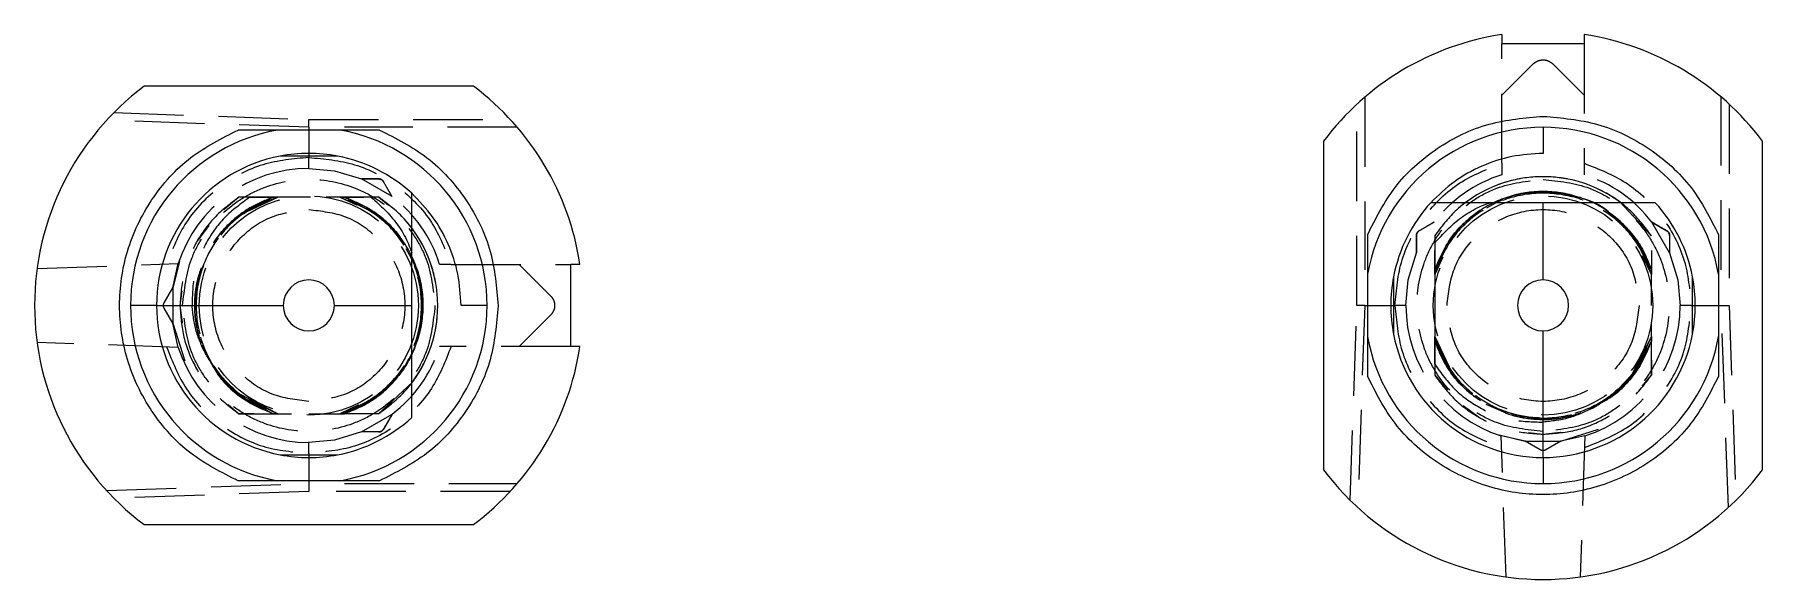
# Model space of a CAD drawing. Header units: millimetres. Extents: x 5 to 589, y 5 to 415.
# Drawn here: x 445.16 to 476.66, y 315.99 to 325.93 of the extents above; entities that cross this region are included whole.
import ezdxf

# ---------------------------------------------------------------- set-up
doc = ezdxf.new("R2010")
doc.units = ezdxf.units.MM
doc.linetypes.add('HIDDEN', pattern=[1.905, 1.27, -0.635])

msp = doc.modelspace()

# ---------------------------------------------------------------- linework, layer by layer
at = {"color": 7, "linetype": 'Continuous', "lineweight": 15}
for p, q in [((471.907, 325.932), (471.907, 325.764)), ((473.407, 325.764), (471.907, 325.764)), ((473.407, 325.932), (473.407, 325.764)), ((453.157, 324.989), (447.157, 324.989)), ((472.657, 324.239), (472.657, 323.764)), ((468.657, 323.989), (468.657, 317.989)), ((476.657, 317.989), (476.657, 323.989)), ((472.657, 321.454), (472.657, 322.864)), ((455.1, 321.739), (454.932, 321.739)), ((454.932, 320.239), (454.932, 321.739)), ((447.382, 320.989), (446.907, 320.989)), ((447.382, 320.989), (449.692, 320.989)), ((450.622, 320.989), (452.032, 320.989)), ((453.407, 320.989), (452.932, 320.989)), ((472.657, 318.214), (472.657, 320.524)), ((455.1, 320.239), (454.932, 320.239)), ((472.657, 318.214), (472.657, 317.739)), ((447.157, 316.989), (453.157, 316.989))]:
    msp.add_line(p, q, dxfattribs=at)
at = {"color": 7, "linetype": 'HIDDEN', "lineweight": 0}
for p, q in [((471.907, 323.583), (471.907, 325.764)), ((473.407, 325.764), (473.407, 323.583)), ((471.907, 324.824), (472.48, 325.397)), ((472.834, 325.397), (473.407, 324.824)), ((469.407, 324.789), (469.407, 321.639)), ((475.907, 321.639), (475.907, 324.789)), ((446.604, 324.507), (450.157, 324.383)), ((469.263, 320.989), (469.263, 324.66)), ((476.051, 324.66), (476.051, 320.989)), ((450.157, 324.239), (446.471, 324.368)), ((450.157, 324.239), (450.157, 324.383)), ((450.157, 324.383), (453.828, 324.383)), ((450.157, 324.239), (450.157, 323.689)), ((453.957, 324.239), (450.807, 324.239)), ((450.157, 323.489), (450.157, 323.689)), ((451.117, 323.297), (451.432, 323.297)), ((451.676, 322.974), (451.117, 323.297)), ((448.883, 322.964), (448.61, 322.735)), ((449.506, 322.964), (448.883, 322.964)), ((449.506, 322.964), (448.994, 322.7)), ((449.034, 322.701), (449.591, 322.964)), ((449.591, 322.964), (449.034, 322.701)), ((449.034, 322.701), (449.591, 322.964)), ((449.591, 322.964), (449.034, 322.701)), ((449.842, 322.964), (449.084, 322.964)), ((449.084, 322.964), (449.506, 322.964)), ((450.19, 322.964), (449.842, 322.964)), ((451.43, 322.964), (450.472, 322.964)), ((450.723, 322.964), (451.036, 322.816)), ((451.036, 322.816), (450.723, 322.964)), ((451.158, 322.964), (450.808, 322.964)), ((450.808, 322.964), (451.158, 322.964)), ((451.123, 322.802), (450.808, 322.964)), ((451.609, 322.814), (451.43, 322.964)), ((474.055, 322.878), (474.632, 322.262)), ((448.332, 322.446), (448.122, 322.164)), ((470.349, 321.949), (470.349, 322.264)), ((470.682, 322.262), (470.682, 321.304)), ((474.632, 322.262), (474.443, 322.488)), ((474.642, 322.508), (474.915, 322.351)), ((474.965, 321.949), (474.642, 322.508)), ((470.682, 321.99), (470.682, 321.64)), ((470.682, 321.64), (470.682, 321.99)), ((470.844, 321.955), (470.682, 321.64)), ((474.338, 322.212), (474.632, 321.64)), ((474.338, 322.211), (474.632, 321.64)), ((474.632, 321.99), (474.632, 321.64)), ((445.203, 321.664), (447.777, 321.754)), ((447.797, 321.79), (447.678, 321.312)), ((447.678, 321.312), (447.777, 321.754)), ((452.751, 321.739), (454.932, 321.739)), ((453.992, 321.739), (454.565, 321.166)), ((470.682, 321.555), (470.832, 321.872)), ((470.829, 321.868), (470.682, 321.555)), ((474.472, 321.894), (474.632, 321.555)), ((474.632, 321.555), (474.472, 321.894)), ((474.632, 321.64), (474.508, 321.881)), ((447.52, 321.039), (447.678, 321.312)), ((447.678, 321.312), (447.678, 320.666)), ((470.682, 321.304), (470.682, 320.674)), ((474.632, 321.304), (474.632, 321.555)), ((474.632, 321.07), (474.632, 321.304)), ((447.84, 321.254), (447.807, 320.989)), ((447.807, 320.989), (447.848, 320.665)), ((447.807, 320.989), (447.846, 320.679)), ((469.138, 317.436), (469.263, 320.989)), ((469.407, 320.989), (469.263, 320.989)), ((469.407, 320.989), (469.278, 317.303)), ((469.407, 320.989), (469.957, 320.989)), ((470.157, 320.989), (469.957, 320.989)), ((474.632, 320.989), (474.632, 321.257)), ((475.357, 320.989), (475.157, 320.989)), ((475.357, 320.989), (475.907, 320.989)), ((476.036, 317.303), (475.907, 320.989)), ((475.907, 320.989), (476.051, 320.989)), ((476.051, 320.989), (476.175, 317.436)), ((447.678, 320.666), (447.52, 320.939)), ((454.565, 320.812), (453.992, 320.239)), ((470.682, 320.674), (470.682, 319.916)), ((474.632, 320.423), (474.632, 320.674)), ((447.777, 320.224), (447.678, 320.666)), ((447.678, 320.666), (447.898, 319.978)), ((470.944, 319.866), (470.682, 320.423)), ((470.682, 320.423), (470.944, 319.866)), ((470.944, 319.866), (470.682, 320.423)), ((470.682, 320.423), (470.944, 319.866)), ((474.632, 320.423), (474.271, 319.717)), ((474.632, 320.423), (474.381, 319.891)), ((474.381, 319.891), (474.632, 320.423)), ((474.632, 320.423), (474.381, 319.891)), ((474.381, 319.891), (474.632, 320.423)), ((474.632, 320.423), (474.41, 319.953)), ((474.41, 319.953), (474.632, 320.423)), ((475.382, 320.464), (475.382, 320.464)), ((447.777, 320.224), (445.203, 320.314)), ((454.932, 320.239), (452.751, 320.239)), ((470.682, 320.338), (470.682, 319.715)), ((470.682, 319.916), (470.682, 320.338)), ((470.682, 320.338), (470.889, 319.935)), ((474.632, 320.338), (474.368, 319.824)), ((474.368, 319.824), (474.632, 320.338)), ((474.632, 320.338), (474.368, 319.824)), ((474.402, 319.891), (474.632, 320.338)), ((474.632, 319.715), (474.632, 320.338)), ((474.632, 319.988), (474.632, 319.715)), ((452.046, 319.591), (451.43, 319.014)), ((470.682, 319.715), (470.911, 319.442)), ((474.466, 319.518), (474.632, 319.715)), ((474.515, 319.576), (474.632, 319.715)), ((448.686, 319.179), (448.883, 319.014)), ((448.744, 319.131), (448.883, 319.014)), ((449.591, 319.014), (448.885, 319.375)), ((448.992, 319.278), (449.506, 319.014)), ((449.506, 319.014), (448.992, 319.278)), ((449.591, 319.014), (449.059, 319.265)), ((449.059, 319.265), (449.591, 319.014)), ((449.591, 319.014), (449.059, 319.265)), ((449.059, 319.265), (449.591, 319.014)), ((449.059, 319.244), (449.506, 319.014)), ((449.506, 319.014), (449.059, 319.244)), ((449.591, 319.014), (449.121, 319.235)), ((449.121, 319.235), (449.591, 319.014)), ((451.062, 319.174), (450.723, 319.014)), ((450.723, 319.014), (451.062, 319.174)), ((451.38, 319.308), (450.808, 319.014)), ((451.38, 319.308), (450.808, 319.014)), ((450.808, 319.014), (451.049, 319.138)), ((451.43, 319.014), (451.666, 319.212)), ((471.2, 319.164), (471.482, 318.954)), ((471.617, 319.188), (471.977, 319.03)), ((449.156, 319.014), (448.883, 319.014)), ((448.883, 319.014), (449.506, 319.014)), ((449.591, 319.014), (449.842, 319.014)), ((450.157, 319.014), (450.425, 319.014)), ((450.238, 319.014), (450.472, 319.014)), ((450.472, 319.014), (450.723, 319.014)), ((451.43, 319.014), (450.808, 319.014)), ((451.117, 318.681), (451.676, 319.003)), ((451.43, 319.014), (451.158, 319.014)), ((451.676, 319.003), (451.519, 318.731)), ((450.157, 318.289), (450.157, 318.489)), ((471.856, 318.629), (472.334, 318.51)), ((471.982, 316.035), (471.892, 318.609)), ((472.334, 318.51), (471.892, 318.609)), ((472.607, 318.352), (472.334, 318.51)), ((472.334, 318.51), (472.98, 318.51)), ((472.392, 318.672), (472.657, 318.639)), ((472.657, 318.639), (472.981, 318.679)), ((472.657, 318.639), (472.967, 318.678)), ((472.98, 318.51), (472.707, 318.352)), ((472.98, 318.51), (473.668, 318.73)), ((473.422, 318.609), (472.98, 318.51)), ((473.422, 318.609), (473.332, 316.035)), ((449.633, 318.264), (449.633, 318.264)), ((450.157, 318.289), (450.157, 317.739)), ((446.471, 317.61), (450.157, 317.739)), ((450.157, 317.594), (446.604, 317.47)), ((450.157, 317.739), (450.157, 317.594)), ((453.828, 317.595), (450.157, 317.595)), ((450.807, 317.739), (453.957, 317.739))]:
    msp.add_line(p, q, dxfattribs=at)
at = {"color": 7, "linetype": 'HIDDEN', "lineweight": 0, "flags": 128}
for points in [[(450.157, 323.489), (450.623, 323.445), (451.117, 323.297)], [(448.883, 322.964), (448.883, 322.964)], [(448.883, 322.964), (448.883, 322.964)], [(448.883, 322.964), (448.883, 322.964)], [(448.883, 322.964), (448.883, 322.964)], [(448.883, 322.964), (448.883, 322.964)], [(448.883, 322.964), (448.883, 322.964)], [(448.883, 322.964), (448.883, 322.964)], [(449.842, 322.964), (449.842, 322.964)], [(450.472, 322.964), (450.472, 322.964)], [(451.43, 322.964), (451.43, 322.964)], [(451.43, 322.964), (451.43, 322.964)], [(451.43, 322.964), (451.43, 322.964)], [(451.43, 322.964), (451.43, 322.964)], [(451.43, 322.964), (451.43, 322.964)], [(451.43, 322.964), (451.43, 322.964)], [(451.43, 322.964), (451.43, 322.964)], [(451.43, 322.964), (451.43, 322.964)], [(471.881, 322.918), (471.909, 322.922), (471.918, 322.922), (471.92, 322.922), (471.921, 322.921), (471.921, 322.921), (471.921, 322.921), (471.921, 322.921), (471.921, 322.921), (471.921, 322.921), (471.921, 322.921), (471.921, 322.921), (471.921, 322.921), (471.921, 322.921), (471.921, 322.921), (471.921, 322.921), (471.921, 322.921), (471.921, 322.921), (471.921, 322.921), (471.921, 322.921), (471.921, 322.921), (471.921, 322.921), (471.921, 322.921), (471.921, 322.921), (471.921, 322.921), (471.921, 322.921), (471.921, 322.921), (471.921, 322.921), (471.921, 322.92), (471.921, 322.92), (471.92, 322.919), (471.918, 322.917), (471.788, 322.853), (471.625, 322.765)], [(449.13, 322.768), (449.13, 322.768)], [(470.682, 322.262), (470.682, 322.262)], [(470.682, 322.262), (470.682, 322.262)], [(470.682, 322.262), (470.682, 322.262)], [(470.682, 322.262), (470.682, 322.262)], [(470.682, 322.262), (470.682, 322.262)], [(470.682, 322.262), (470.682, 322.262)], [(470.682, 322.262), (470.682, 322.262)], [(470.682, 322.262), (470.682, 322.262)], [(474.632, 322.262), (474.632, 322.262)], [(448.378, 322.016), (448.378, 322.016)], [(452.086, 321.765), (452.09, 321.736), (452.09, 321.727), (452.09, 321.726), (452.089, 321.725), (452.089, 321.725), (452.089, 321.725), (452.089, 321.725), (452.089, 321.725), (452.089, 321.725), (452.089, 321.725), (452.089, 321.725), (452.089, 321.725), (452.089, 321.725), (452.089, 321.725), (452.089, 321.725), (452.089, 321.725), (452.089, 321.725), (452.089, 321.725), (452.089, 321.725), (452.089, 321.725), (452.089, 321.725), (452.089, 321.725), (452.089, 321.725), (452.089, 321.725), (452.089, 321.725), (452.089, 321.725), (452.089, 321.725), (452.089, 321.725), (452.088, 321.725), (452.087, 321.725), (452.085, 321.728), (452.021, 321.858), (451.933, 322.021)], [(470.157, 320.989), (470.201, 321.455), (470.349, 321.949)], [(474.965, 321.949), (475.113, 321.455), (475.157, 320.98)], [(470.682, 321.304), (470.682, 321.304)], [(474.632, 321.555), (474.632, 321.555)], [(474.632, 321.555), (474.632, 321.555)], [(474.632, 321.555), (474.632, 321.555)], [(474.632, 321.555), (474.632, 321.555)], [(474.632, 321.555), (474.632, 321.555)], [(470.682, 320.674), (470.682, 320.674)], [(474.632, 320.423), (474.632, 320.423)], [(474.632, 320.423), (474.632, 320.423)], [(474.632, 320.423), (474.632, 320.423)], [(474.632, 320.423), (474.632, 320.423)], [(474.632, 320.423), (474.632, 320.423)], [(474.632, 320.423), (474.632, 320.423)], [(474.632, 320.423), (474.632, 320.423)], [(474.632, 320.423), (474.632, 320.423)], [(470.878, 319.962), (470.878, 319.962)], [(470.682, 319.715), (470.682, 319.715)], [(470.682, 319.715), (470.682, 319.715)], [(470.682, 319.715), (470.682, 319.715)], [(470.682, 319.715), (470.682, 319.715)], [(470.682, 319.715), (470.682, 319.715)], [(470.682, 319.715), (470.682, 319.715)], [(470.682, 319.715), (470.682, 319.715)], [(474.632, 319.715), (474.632, 319.715)], [(471.63, 319.21), (471.63, 319.21)], [(448.883, 319.014), (448.883, 319.014)], [(449.591, 319.014), (449.591, 319.014)], [(449.591, 319.014), (449.591, 319.014)], [(449.591, 319.014), (449.591, 319.014)], [(449.591, 319.014), (449.591, 319.014)], [(449.591, 319.014), (449.591, 319.014)], [(449.591, 319.014), (449.591, 319.014)], [(449.591, 319.014), (449.591, 319.014)], [(449.591, 319.014), (449.591, 319.014)], [(450.723, 319.014), (450.723, 319.014)], [(450.723, 319.014), (450.723, 319.014)], [(450.723, 319.014), (450.723, 319.014)], [(450.723, 319.014), (450.723, 319.014)], [(450.723, 319.014), (450.723, 319.014)], [(451.43, 319.014), (451.43, 319.014)], [(451.117, 318.681), (450.623, 318.533), (450.148, 318.489)]]:
    msp.add_lwpolyline(points, dxfattribs=at)
at = {"color": 7, "linetype": 'HIDDEN', "lineweight": 0}
for centre in [(450.157, 320.989), (472.657, 320.989)]:
    msp.add_circle(centre, 2, dxfattribs=at)
at = {"color": 7, "linetype": 'Continuous', "lineweight": 15}
for centre, radius, start, end in [((472.657, 320.989), 5, 98.6269, 143.1301), ((472.657, 320.989), 5, 36.8699, 81.3731), ((450.157, 320.989), 5, 126.8699, 233.1301), ((450.157, 320.989), 5, 8.6269, 53.1301), ((450.157, 320.989), 3.25, 100.0633, 180), ((450.157, 320.989), 3.25, 0, 79.9367), ((472.657, 320.989), 3.25, 90, 169.9367), ((472.657, 320.989), 3.25, 10.0633, 90), ((450.157, 320.989), 2.775, 100.8929, 180), ((450.157, 320.989), 2.775, 79.1067, 100.8938), ((450.157, 320.989), 2.775, 47.4934, 79.1071), ((472.657, 320.989), 2.775, 137.4934, 169.1071), ((472.657, 320.989), 2.775, 10.8932, 42.5066), ((450.157, 320.989), 0.465, 0, 180), ((472.657, 320.989), 2.775, 169.1067, 190.8938), ((472.657, 320.989), 0.465, 90, 270), ((472.657, 320.989), 0.465, 270, 90), ((472.657, 320.989), 2.775, 349.1068, 10.8929), ((450.157, 320.989), 3.25, 180, 259.9367), ((450.157, 320.989), 2.775, 180, 259.1071), ((450.157, 320.989), 0.465, 180, 0), ((450.157, 320.989), 3.25, 280.0633, 0), ((472.657, 320.989), 3.25, 190.0633, 270), ((472.657, 320.989), 2.775, 190.8929, 270), ((472.657, 320.989), 2.775, 270, 349.1071), ((472.657, 320.989), 3.25, 270, 349.9367), ((450.157, 320.989), 5, 306.8699, 351.3731), ((450.157, 320.989), 2.775, 280.8932, 312.5066), ((450.157, 320.989), 2.775, 259.1068, 280.8929), ((472.657, 320.989), 5, 216.8699, 323.1301)]:
    msp.add_arc(centre, radius, start, end, dxfattribs=at)
at = {"color": 7, "linetype": 'HIDDEN', "lineweight": 0}
for centre, radius, start, end in [((450.157, 320.989), 2.5, 90, 162.1843), ((472.657, 320.989), 2.5, 107.4576, 142.5798), ((472.657, 320.989), 2.35, 53.5058, 147.1851), ((472.657, 320.989), 2.5, 37.4202, 72.5424), ((450.157, 320.989), 2.35, 323.5058, 57.1851), ((450.157, 320.989), 2.5, 17.4576, 52.5798), ((472.657, 320.989), 2.5, 180, 252.1843), ((472.657, 320.989), 2.5, 287.8157, 0), ((450.157, 320.989), 2.5, 197.8157, 270), ((450.157, 320.989), 2.5, 307.4202, 342.5424)]:
    msp.add_arc(centre, radius, start, end, dxfattribs=at)
for points in [[(472.48, 325.397), (472.506, 325.417), (472.558, 325.458), (472.657, 325.476), (472.756, 325.458), (472.808, 325.417), (472.834, 325.397)], [(474.632, 322.262), (474.514, 322.419), (474.278, 322.732), (473.792, 323.073), (473.244, 323.29), (472.657, 323.363), (472.07, 323.29), (471.522, 323.073), (471.035, 322.732), (470.8, 322.419), (470.682, 322.262)], [(448.883, 322.964), (448.727, 322.846), (448.413, 322.61), (448.075, 322.124), (447.849, 321.576), (447.821, 321.184), (447.807, 320.989)], [(448.883, 322.964), (448.727, 322.846), (448.413, 322.61), (448.075, 322.124), (447.849, 321.576), (447.821, 321.184), (447.807, 320.989)], [(451.43, 319.014), (451.587, 319.132), (451.9, 319.367), (452.241, 319.854), (452.458, 320.402), (452.531, 320.989), (452.458, 321.576), (452.241, 322.124), (451.9, 322.61), (451.587, 322.846), (451.43, 322.964)], [(450.157, 319.239), (449.928, 319.265), (449.47, 319.318), (448.887, 319.722), (448.498, 320.301), (448.361, 320.989), (448.498, 321.677), (448.887, 322.255), (449.47, 322.66), (449.928, 322.713), (450.157, 322.739)], [(450.157, 322.739), (450.386, 322.713), (450.844, 322.66), (451.427, 322.255), (451.816, 321.677), (451.952, 320.989), (451.816, 320.301), (451.427, 319.722), (450.844, 319.318), (450.386, 319.265), (450.157, 319.239)], [(470.907, 320.989), (470.933, 321.218), (470.986, 321.676), (471.391, 322.259), (471.969, 322.648), (472.657, 322.784), (473.345, 322.648), (473.923, 322.259), (474.328, 321.676), (474.381, 321.218), (474.407, 320.989)], [(474.632, 321.555), (474.584, 321.694), (474.487, 321.973), (474.308, 322.207), (474.219, 322.324)], [(447.52, 320.939), (447.517, 320.947), (447.509, 320.963), (447.506, 320.989), (447.509, 321.015), (447.517, 321.031), (447.52, 321.039)], [(447.807, 320.989), (447.821, 320.793), (447.849, 320.402), (448.075, 319.854), (448.413, 319.367), (448.727, 319.132), (448.883, 319.014)], [(447.807, 320.989), (447.821, 320.793), (447.849, 320.402), (448.075, 319.854), (448.413, 319.367), (448.727, 319.132), (448.883, 319.014)], [(454.565, 321.166), (454.586, 321.14), (454.627, 321.088), (454.644, 320.989), (454.627, 320.89), (454.586, 320.838), (454.565, 320.812)], [(474.407, 320.989), (474.381, 320.76), (474.328, 320.302), (473.923, 319.719), (473.345, 319.33), (472.657, 319.193), (471.969, 319.33), (471.391, 319.719), (470.986, 320.302), (470.933, 320.76), (470.907, 320.989)], [(450.723, 319.014), (450.862, 319.062), (451.141, 319.159), (451.375, 319.338), (451.492, 319.427)], [(470.682, 319.715), (470.8, 319.559), (471.035, 319.245), (471.522, 318.907), (472.07, 318.681), (472.461, 318.653), (472.657, 318.639)], [(470.682, 319.715), (470.8, 319.559), (471.035, 319.245), (471.522, 318.907), (472.07, 318.681), (472.461, 318.653), (472.657, 318.639)], [(472.657, 318.639), (472.852, 318.653), (473.244, 318.681), (473.792, 318.907), (474.278, 319.245), (474.514, 319.559), (474.632, 319.715)], [(472.657, 318.639), (472.852, 318.653), (473.244, 318.681), (473.792, 318.907), (474.278, 319.245), (474.514, 319.559), (474.632, 319.715)], [(472.707, 318.352), (472.699, 318.349), (472.683, 318.341), (472.657, 318.338), (472.631, 318.341), (472.615, 318.349), (472.607, 318.352)]]:
    msp.add_open_spline(points, degree=3, dxfattribs=at)
at = {"color": 7, "linetype": 'Continuous', "lineweight": 15}
for points, knots in [([(448.868, 317.789), (448.569, 317.94), (447.957, 318.249), (447.255, 319.032), (446.806, 319.972), (446.658, 320.989), (446.806, 322.006), (447.255, 322.946), (447.957, 323.729), (448.569, 324.038), (448.868, 324.189)], [0, 0, 0, 0, 0.122204, 0.25, 0.377796, 0.5, 0.622204, 0.75, 0.877796, 1, 1, 1, 1]), ([(449.589, 324.189), (449.589, 324.189), (449.587, 324.189), (449.576, 324.189), (449.532, 324.189), (449.336, 324.189), (449.102, 324.189), (448.906, 324.189), (448.868, 324.189)], [0, 0, 0, 0, 0.016929, 0.039301, 0.081695, 0.236198, 0.852157, 1, 1, 1, 1]), ([(450.725, 324.189), (450.549, 324.189), (450.196, 324.189), (449.803, 324.189), (449.611, 324.189), (449.589, 324.189)], [0, 0, 0, 0, 0.4691002, 0.9396132, 1, 1, 1, 1]), ([(451.446, 324.189), (451.312, 324.189), (451.138, 324.189), (450.944, 324.189), (450.863, 324.189), (450.809, 324.189), (450.77, 324.189), (450.743, 324.189), (450.729, 324.189), (450.725, 324.189), (450.725, 324.189), (450.725, 324.189)], [0, 0, 0, 0, 0.52193, 0.674707, 0.779637, 0.851731, 0.901665, 0.954566, 0.975881, 0.993094, 1, 1, 1, 1]), ([(451.446, 324.189), (451.746, 324.038), (452.359, 323.728), (453.057, 322.943), (453.523, 322.002), (453.579, 321.317), (453.607, 320.983)], [0, 0, 0, 0, 0.24439, 0.5, 0.75561, 1, 1, 1, 1]), ([(469.457, 322.278), (469.608, 322.578), (469.917, 323.191), (470.702, 323.889), (471.644, 324.355), (472.328, 324.411), (472.663, 324.439)], [0, 0, 0, 0, 0.24439, 0.5, 0.75561, 1, 1, 1, 1]), ([(472.663, 324.439), (472.996, 324.41), (473.679, 324.352), (474.616, 323.885), (475.398, 323.189), (475.706, 322.577), (475.857, 322.278)], [0, 0, 0, 0, 0.244424, 0.5, 0.755576, 1, 1, 1, 1]), ([(450.681, 323.714), (450.391, 323.714), (450.038, 323.714), (449.694, 323.714), (449.633, 323.714)], [0, 0, 0, 0, 0.821497, 1, 1, 1, 1]), ([(472.657, 323.764), (472.465, 323.752), (472.082, 323.73), (471.532, 323.545), (471.025, 323.265), (470.749, 322.998), (470.611, 322.864)], [0, 0, 0, 0, 0.25, 0.5, 0.75, 1, 1, 1, 1]), ([(452.032, 320.989), (452.032, 321.184), (452.032, 321.688), (452.032, 322.37), (452.032, 322.819), (452.032, 323.035)], [0, 0, 0, 0, 0.246526, 0.63814, 1, 1, 1, 1]), ([(452.932, 320.989), (452.921, 321.181), (452.898, 321.564), (452.713, 322.113), (452.433, 322.621), (452.166, 322.897), (452.032, 323.035)], [0, 0, 0, 0, 0.25, 0.5, 0.75, 1, 1, 1, 1]), ([(472.657, 322.864), (472.462, 322.864), (471.958, 322.864), (471.276, 322.864), (470.827, 322.864), (470.611, 322.864)], [0, 0, 0, 0, 0.246526, 0.63814, 1, 1, 1, 1]), ([(474.703, 322.864), (474.265, 322.864), (473.662, 322.864), (472.873, 322.864), (472.657, 322.864)], [0, 0, 0, 0, 0.725757, 1, 1, 1, 1]), ([(469.457, 322.278), (469.457, 322.144), (469.457, 321.97), (469.457, 321.776), (469.457, 321.695), (469.457, 321.641), (469.457, 321.602), (469.457, 321.575), (469.457, 321.561), (469.457, 321.557), (469.457, 321.557), (469.457, 321.557)], [0, 0, 0, 0, 0.52193, 0.674707, 0.779637, 0.851731, 0.901665, 0.954566, 0.975881, 0.993094, 1, 1, 1, 1]), ([(475.857, 322.278), (475.857, 322.144), (475.857, 321.97), (475.857, 321.776), (475.857, 321.695), (475.857, 321.641), (475.857, 321.602), (475.857, 321.575), (475.857, 321.561), (475.857, 321.557), (475.857, 321.557), (475.857, 321.557)], [0, 0, 0, 0, 0.52193, 0.674707, 0.779637, 0.851731, 0.901665, 0.954566, 0.975881, 0.993094, 1, 1, 1, 1]), ([(469.457, 321.557), (469.457, 321.381), (469.457, 321.028), (469.457, 320.635), (469.457, 320.443), (469.457, 320.421)], [0, 0, 0, 0, 0.4691, 0.939613, 1, 1, 1, 1]), ([(469.932, 321.513), (469.932, 321.223), (469.932, 320.87), (469.932, 320.526), (469.932, 320.464)], [0, 0, 0, 0, 0.821497, 1, 1, 1, 1]), ([(475.382, 320.464), (475.382, 320.755), (475.382, 321.108), (475.382, 321.452), (475.382, 321.513)], [0, 0, 0, 0, 0.821486, 1, 1, 1, 1]), ([(475.857, 321.557), (475.857, 321.381), (475.857, 321.028), (475.857, 320.635), (475.857, 320.443), (475.857, 320.421)], [0, 0, 0, 0, 0.4691, 0.939613, 1, 1, 1, 1]), ([(452.032, 318.943), (452.032, 319.381), (452.032, 319.984), (452.032, 320.773), (452.032, 320.989)], [0, 0, 0, 0, 0.725757, 1, 1, 1, 1]), ([(453.607, 320.983), (453.578, 320.649), (453.52, 319.967), (453.054, 319.029), (452.357, 318.248), (451.745, 317.94), (451.446, 317.789)], [0, 0, 0, 0, 0.244424, 0.5, 0.755576, 1, 1, 1, 1]), ([(469.457, 320.421), (469.457, 320.42), (469.457, 320.419), (469.457, 320.408), (469.457, 320.364), (469.457, 320.168), (469.457, 319.934), (469.457, 319.737), (469.457, 319.7)], [0, 0, 0, 0, 0.016929, 0.039301, 0.081695, 0.236198, 0.852157, 1, 1, 1, 1]), ([(475.857, 320.421), (475.857, 320.42), (475.857, 320.419), (475.857, 320.408), (475.857, 320.364), (475.857, 320.168), (475.857, 319.934), (475.857, 319.737), (475.857, 319.7)], [0, 0, 0, 0, 0.016929, 0.039301, 0.081695, 0.236198, 0.852157, 1, 1, 1, 1]), ([(475.857, 319.7), (475.706, 319.401), (475.397, 318.789), (474.614, 318.087), (473.674, 317.638), (472.657, 317.49), (471.64, 317.638), (470.7, 318.087), (469.917, 318.789), (469.608, 319.401), (469.457, 319.7)], [0, 0, 0, 0, 0.122204, 0.25, 0.377796, 0.5, 0.622204, 0.75, 0.877796, 1, 1, 1, 1]), ([(449.633, 318.264), (449.923, 318.264), (450.276, 318.264), (450.62, 318.264), (450.681, 318.264)], [0, 0, 0, 0, 0.821486, 1, 1, 1, 1]), ([(449.589, 317.789), (449.589, 317.789), (449.587, 317.789), (449.576, 317.789), (449.532, 317.789), (449.336, 317.789), (449.102, 317.789), (448.906, 317.789), (448.868, 317.789)], [0, 0, 0, 0, 0.0169294, 0.0393005, 0.081695, 0.2361978, 0.8521567, 1, 1, 1, 1]), ([(450.725, 317.789), (450.549, 317.789), (450.196, 317.789), (449.803, 317.789), (449.611, 317.789), (449.589, 317.789)], [0, 0, 0, 0, 0.4691, 0.939613, 1, 1, 1, 1]), ([(451.446, 317.789), (451.312, 317.789), (451.138, 317.789), (450.944, 317.789), (450.863, 317.789), (450.809, 317.789), (450.77, 317.789), (450.743, 317.789), (450.729, 317.789), (450.725, 317.789), (450.725, 317.789), (450.725, 317.789)], [0, 0, 0, 0, 0.5219302, 0.6747067, 0.7796367, 0.8517307, 0.9016652, 0.9545658, 0.9758811, 0.9930943, 1, 1, 1, 1])]:
    msp.add_open_spline(points, degree=3, knots=knots, dxfattribs=at)
at = {"color": 7, "linetype": 'HIDDEN', "lineweight": 0}
for points, knots in [([(450.157, 323.689), (449.875, 323.663), (449.296, 323.61), (448.511, 323.185), (447.882, 322.551), (447.669, 322.01), (447.565, 321.746)], [0, 0, 0, 0, 0.2434225, 0.5, 0.7565775, 1, 1, 1, 1]), ([(450.157, 323.689), (450.44, 323.663), (451.02, 323.61), (451.806, 323.182), (452.435, 322.546), (452.647, 322.003), (452.751, 321.739)], [0, 0, 0, 0, 0.243392, 0.5, 0.756608, 1, 1, 1, 1]), ([(469.957, 320.989), (469.983, 321.271), (470.036, 321.852), (470.463, 322.638), (471.1, 323.267), (471.643, 323.479), (471.907, 323.583)], [0, 0, 0, 0, 0.243392, 0.5, 0.756608, 1, 1, 1, 1]), ([(471.907, 323.583), (471.907, 323.555), (471.907, 323.5), (471.907, 323.431), (471.907, 323.382), (471.907, 323.377), (471.907, 323.374)], [0, 0, 0, 0, 0.25862, 0.513617, 0.75609, 1, 1, 1, 1]), ([(473.407, 323.583), (473.671, 323.479), (474.214, 323.267), (474.85, 322.638), (475.278, 321.852), (475.331, 321.271), (475.357, 320.989)], [0, 0, 0, 0, 0.243392, 0.5, 0.756608, 1, 1, 1, 1]), ([(473.407, 323.583), (473.407, 323.555), (473.407, 323.5), (473.407, 323.432), (473.407, 323.382), (473.407, 323.377), (473.407, 323.374)], [0, 0, 0, 0, 0.258105, 0.512595, 0.755594, 1, 1, 1, 1]), ([(447.857, 320.989), (447.888, 321.278), (447.936, 321.725), (448.222, 322.261), (448.519, 322.626), (448.885, 322.925), (449.421, 323.203), (450.157, 323.345), (450.893, 323.203), (451.429, 322.925), (451.795, 322.626), (452.092, 322.261), (452.378, 321.725), (452.426, 321.278), (452.457, 320.989)], [0, 0, 0, 0, 0.119721, 0.184824, 0.25, 0.315102, 0.380279, 0.5, 0.619721, 0.684824, 0.75, 0.815102, 0.880279, 1, 1, 1, 1]), ([(451.432, 323.297), (451.35, 323.297), (451.242, 323.297), (451.145, 323.297), (451.12, 323.297), (451.118, 323.297), (451.117, 323.297)], [0, 0, 0, 0, 0.638677, 0.843739, 0.924999, 1, 1, 1, 1]), ([(451.432, 323.297), (451.441, 323.297), (451.458, 323.295), (451.482, 323.285), (451.504, 323.269), (451.514, 323.254), (451.519, 323.247)], [0, 0, 0, 0, 0.250801, 0.5, 0.7492, 1, 1, 1, 1]), ([(451.519, 323.247), (451.514, 323.254), (451.509, 323.263), (451.495, 323.275), (451.488, 323.28), (451.482, 323.284), (451.477, 323.287), (451.468, 323.291), (451.45, 323.297), (451.44, 323.297), (451.432, 323.297)], [0, 0, 0, 0, 0.300148, 0.406676, 0.452606, 0.495873, 0.540099, 0.586724, 0.694539, 1, 1, 1, 1]), ([(451.676, 322.974), (451.675, 322.975), (451.674, 322.978), (451.662, 322.999), (451.632, 323.051), (451.581, 323.138), (451.541, 323.209), (451.519, 323.247)], [0, 0, 0, 0, 0.074114, 0.154923, 0.35991, 0.65372, 1, 1, 1, 1]), ([(472.657, 318.689), (472.368, 318.72), (471.921, 318.767), (471.385, 319.054), (471.02, 319.351), (470.72, 319.717), (470.443, 320.253), (470.301, 320.989), (470.443, 321.725), (470.72, 322.261), (471.019, 322.627), (471.385, 322.924), (471.921, 323.21), (472.368, 323.258), (472.657, 323.289)], [0, 0, 0, 0, 0.1197215, 0.1848235, 0.25, 0.315102, 0.3802785, 0.5, 0.6197215, 0.6848235, 0.75, 0.815102, 0.8802785, 1, 1, 1, 1]), ([(472.657, 323.289), (472.946, 323.258), (473.393, 323.21), (473.929, 322.924), (474.294, 322.627), (474.593, 322.261), (474.871, 321.725), (475.013, 320.989), (474.871, 320.253), (474.594, 319.717), (474.294, 319.351), (473.929, 319.054), (473.393, 318.768), (472.946, 318.72), (472.657, 318.689)], [0, 0, 0, 0, 0.1197215, 0.1848235, 0.25, 0.315102, 0.3802785, 0.5, 0.6197215, 0.6848235, 0.75, 0.815102, 0.8802785, 1, 1, 1, 1]), ([(449.084, 322.964), (448.921, 322.847), (448.598, 322.614), (448.257, 322.121), (448.043, 321.569), (448.033, 321.182), (448.028, 320.989)], [0, 0, 0, 0, 0.255054, 0.506739, 0.755054, 1, 1, 1, 1]), ([(449.506, 322.964), (449.369, 322.909), (449.094, 322.799), (448.738, 322.529), (448.444, 322.196), (448.228, 321.807), (448.098, 321.381), (448.063, 320.938), (448.117, 320.495), (448.228, 320.221), (448.284, 320.084)], [0, 0, 0, 0, 0.125, 0.25, 0.375, 0.5, 0.625, 0.75, 0.875, 1, 1, 1, 1]), ([(449.506, 319.014), (449.306, 319.101), (448.906, 319.274), (448.445, 319.752), (448.146, 320.337), (448.043, 320.989), (448.146, 321.641), (448.445, 322.225), (448.906, 322.704), (449.306, 322.877), (449.506, 322.964)], [0, 0, 0, 0, 0.125, 0.25, 0.375, 0.5, 0.625, 0.75, 0.875, 1, 1, 1, 1]), ([(448.885, 319.375), (448.747, 319.503), (448.47, 319.759), (448.207, 320.268), (448.083, 320.822), (448.116, 321.39), (448.301, 321.929), (448.625, 322.394), (449.061, 322.765), (449.414, 322.898), (449.591, 322.964)], [0, 0, 0, 0, 0.125, 0.25, 0.375001, 0.500001, 0.625001, 0.750001, 0.875, 1, 1, 1, 1]), ([(449.591, 322.964), (449.384, 322.883), (448.97, 322.721), (448.488, 322.245), (448.174, 321.653), (448.067, 320.989), (448.174, 320.325), (448.488, 319.733), (448.97, 319.257), (449.384, 319.095), (449.591, 319.014)], [0, 0, 0, 0, 0.125, 0.25, 0.375, 0.5, 0.625, 0.75, 0.875, 1, 1, 1, 1]), ([(449.591, 322.964), (449.591, 322.964), (449.59, 322.964), (449.583, 322.964), (449.556, 322.964), (449.528, 322.964), (449.506, 322.964)], [0, 0, 0, 0, 0.068863, 0.145381, 0.344814, 1, 1, 1, 1]), ([(449.591, 322.964), (449.591, 322.964), (449.59, 322.964), (449.583, 322.964), (449.556, 322.964), (449.528, 322.964), (449.506, 322.964)], [0, 0, 0, 0, 0.068947, 0.145569, 0.345136, 1, 1, 1, 1]), ([(449.506, 322.964), (449.528, 322.964), (449.556, 322.964), (449.583, 322.964), (449.59, 322.964), (449.591, 322.964), (449.591, 322.964)], [0, 0, 0, 0, 0.6595874, 0.8554208, 0.9305688, 1, 1, 1, 1]), ([(450.723, 322.964), (450.723, 322.964), (450.724, 322.964), (450.731, 322.964), (450.758, 322.964), (450.786, 322.964), (450.808, 322.964)], [0, 0, 0, 0, 0.068911, 0.145477, 0.344961, 1, 1, 1, 1]), ([(450.808, 322.964), (450.786, 322.964), (450.758, 322.964), (450.731, 322.964), (450.724, 322.964), (450.723, 322.964), (450.723, 322.964)], [0, 0, 0, 0, 0.6593264, 0.8552765, 0.9305099, 1, 1, 1, 1]), ([(450.723, 322.964), (450.723, 322.964), (450.724, 322.964), (450.731, 322.964), (450.757, 322.964), (450.786, 322.964), (450.808, 322.964)], [0, 0, 0, 0, 0.06884, 0.145314, 0.344679, 1, 1, 1, 1]), ([(450.808, 322.964), (450.786, 322.964), (450.758, 322.964), (450.731, 322.964), (450.724, 322.964), (450.723, 322.964), (450.723, 322.964)], [0, 0, 0, 0, 0.659561, 0.855379, 0.930537, 1, 1, 1, 1]), ([(450.723, 322.964), (450.93, 322.883), (451.343, 322.721), (451.826, 322.245), (452.14, 321.653), (452.247, 320.989), (452.14, 320.325), (451.826, 319.733), (451.343, 319.257), (450.93, 319.095), (450.723, 319.014)], [0, 0, 0, 0, 0.125, 0.25, 0.375, 0.5, 0.625, 0.75, 0.875, 1, 1, 1, 1]), ([(450.723, 319.014), (450.93, 319.095), (451.343, 319.257), (451.826, 319.733), (452.14, 320.325), (452.247, 320.989), (452.14, 321.653), (451.826, 322.245), (451.343, 322.721), (450.93, 322.883), (450.723, 322.964)], [0, 0, 0, 0, 0.125, 0.25, 0.375, 0.5, 0.625, 0.75, 0.875, 1, 1, 1, 1]), ([(450.723, 322.964), (450.93, 322.883), (451.343, 322.721), (451.826, 322.245), (452.14, 321.653), (452.247, 320.989), (452.14, 320.325), (451.826, 319.733), (451.343, 319.257), (450.93, 319.095), (450.723, 319.014)], [0, 0, 0, 0, 0.125, 0.2499999, 0.3749997, 0.4999996, 0.6249996, 0.7499996, 0.8749997, 1, 1, 1, 1]), ([(450.723, 319.014), (450.93, 319.095), (451.343, 319.257), (451.826, 319.733), (452.14, 320.325), (452.247, 320.989), (452.14, 321.653), (451.826, 322.245), (451.343, 322.721), (450.93, 322.883), (450.723, 322.964)], [0, 0, 0, 0, 0.125, 0.25, 0.375, 0.5, 0.625, 0.75, 0.875, 1, 1, 1, 1]), ([(450.723, 322.964), (450.93, 322.883), (451.343, 322.721), (451.826, 322.245), (452.14, 321.653), (452.247, 320.989), (452.14, 320.325), (451.826, 319.733), (451.343, 319.257), (450.93, 319.095), (450.723, 319.014)], [0, 0, 0, 0, 0.125, 0.25, 0.375, 0.5, 0.625, 0.75, 0.875, 1, 1, 1, 1]), ([(450.723, 319.014), (450.93, 319.095), (451.343, 319.257), (451.826, 319.733), (452.14, 320.325), (452.247, 320.989), (452.14, 321.653), (451.826, 322.245), (451.343, 322.721), (450.93, 322.883), (450.723, 322.964)], [0, 0, 0, 0, 0.125, 0.25, 0.375, 0.5, 0.625, 0.75, 0.875, 1, 1, 1, 1]), ([(451.532, 319.459), (451.642, 319.558), (451.912, 319.802), (452.165, 320.341), (452.271, 320.988), (452.168, 321.641), (451.869, 322.225), (451.408, 322.704), (451.008, 322.877), (450.808, 322.964)], [0, 0, 0, 0, 0.101378, 0.251148, 0.400918, 0.550689, 0.700459, 0.85023, 1, 1, 1, 1]), ([(450.808, 322.964), (451.008, 322.877), (451.408, 322.704), (451.869, 322.225), (452.168, 321.641), (452.272, 320.988), (452.163, 320.342), (451.93, 319.829), (451.685, 319.605), (451.601, 319.528)], [0, 0, 0, 0, 0.153218, 0.306436, 0.459655, 0.612873, 0.766091, 0.919309, 1, 1, 1, 1]), ([(450.808, 319.014), (451.008, 319.101), (451.408, 319.274), (451.869, 319.752), (452.168, 320.337), (452.271, 320.989), (452.168, 321.641), (451.869, 322.225), (451.408, 322.704), (451.008, 322.877), (450.808, 322.964)], [0, 0, 0, 0, 0.1249999, 0.2499999, 0.3749998, 0.4999998, 0.6249998, 0.7499998, 0.8749999, 1, 1, 1, 1]), ([(450.808, 322.964), (451.008, 322.877), (451.408, 322.704), (451.869, 322.225), (452.168, 321.641), (452.271, 320.988), (452.165, 320.341), (451.91, 319.798), (451.635, 319.551), (451.522, 319.449)], [0, 0, 0, 0, 0.149287, 0.298575, 0.447862, 0.59715, 0.746437, 0.895724, 1, 1, 1, 1]), ([(451.842, 319.77), (451.953, 319.958), (452.175, 320.332), (452.269, 320.99), (452.169, 321.64), (451.869, 322.225), (451.408, 322.704), (451.008, 322.877), (450.808, 322.964)], [0, 0, 0, 0, 0.1666667, 0.3333333, 0.5, 0.6666666, 0.8333333, 1, 1, 1, 1]), ([(450.808, 322.964), (451.008, 322.877), (451.408, 322.704), (451.869, 322.225), (452.168, 321.641), (452.271, 320.988), (452.166, 320.34), (451.884, 319.758), (451.572, 319.481), (451.422, 319.348)], [0, 0, 0, 0, 0.144563, 0.289127, 0.43369, 0.578253, 0.722817, 0.86738, 1, 1, 1, 1]), ([(451.296, 322.964), (451.463, 322.811), (451.796, 322.506), (452.011, 322.053), (452.077, 321.801), (452.086, 321.765)], [0, 0, 0, 0, 0.461832, 0.924144, 1, 1, 1, 1]), ([(473.895, 322.655), (473.889, 322.661), (473.73, 322.821), (473.298, 322.989), (472.66, 323.105), (472.005, 322.999), (471.421, 322.701), (470.942, 322.24), (470.769, 321.84), (470.682, 321.64)], [0, 0, 0, 0, 0.006975, 0.172479, 0.337984, 0.503488, 0.668992, 0.834496, 1, 1, 1, 1]), ([(474.187, 322.364), (474.088, 322.474), (473.844, 322.744), (473.304, 322.997), (472.658, 323.103), (472.005, 323), (471.42, 322.701), (470.942, 322.24), (470.769, 321.84), (470.682, 321.64)], [0, 0, 0, 0, 0.101378, 0.251148, 0.400918, 0.550689, 0.700459, 0.85023, 1, 1, 1, 1]), ([(470.682, 321.64), (470.769, 321.84), (470.942, 322.24), (471.42, 322.701), (472.005, 323), (472.658, 323.104), (473.303, 322.995), (473.816, 322.762), (474.041, 322.517), (474.118, 322.433)], [0, 0, 0, 0, 0.153218, 0.306436, 0.459655, 0.612873, 0.766091, 0.919309, 1, 1, 1, 1]), ([(470.682, 321.64), (470.769, 321.84), (470.942, 322.24), (471.42, 322.701), (472.005, 323), (472.658, 323.103), (473.305, 322.997), (473.848, 322.742), (474.095, 322.467), (474.197, 322.354)], [0, 0, 0, 0, 0.1492875, 0.2985749, 0.4478623, 0.5971496, 0.746437, 0.8957243, 1, 1, 1, 1]), ([(470.682, 321.64), (470.769, 321.84), (470.942, 322.24), (471.42, 322.701), (472.005, 323), (472.658, 323.103), (473.304, 322.997), (473.845, 322.744), (474.09, 322.472), (474.189, 322.362)], [0, 0, 0, 0, 0.149669, 0.299339, 0.449008, 0.598677, 0.748346, 0.898016, 1, 1, 1, 1]), ([(474.632, 321.64), (474.545, 321.84), (474.372, 322.24), (473.893, 322.701), (473.309, 323), (472.657, 323.103), (472.005, 323), (471.42, 322.701), (470.942, 322.24), (470.769, 321.84), (470.682, 321.64)], [0, 0, 0, 0, 0.125, 0.25, 0.375, 0.5, 0.625, 0.75, 0.875, 1, 1, 1, 1]), ([(470.682, 321.555), (470.763, 321.762), (470.925, 322.175), (471.401, 322.658), (471.993, 322.972), (472.657, 323.079), (473.321, 322.972), (473.913, 322.658), (474.389, 322.175), (474.551, 321.762), (474.632, 321.555)], [0, 0, 0, 0, 0.125, 0.25, 0.375, 0.5, 0.625, 0.75, 0.875, 1, 1, 1, 1]), ([(474.632, 321.555), (474.551, 321.762), (474.389, 322.175), (473.913, 322.658), (473.321, 322.972), (472.657, 323.079), (471.993, 322.972), (471.401, 322.658), (470.925, 322.175), (470.763, 321.762), (470.682, 321.555)], [0, 0, 0, 0, 0.125, 0.25, 0.375, 0.5, 0.625, 0.75, 0.875, 1, 1, 1, 1]), ([(470.682, 321.555), (470.763, 321.762), (470.925, 322.175), (471.401, 322.658), (471.993, 322.972), (472.657, 323.079), (473.321, 322.972), (473.913, 322.658), (474.389, 322.175), (474.551, 321.762), (474.632, 321.555)], [0, 0, 0, 0, 0.125, 0.25, 0.375, 0.5, 0.625, 0.75, 0.875, 1, 1, 1, 1]), ([(474.632, 321.555), (474.551, 321.762), (474.389, 322.175), (473.913, 322.658), (473.321, 322.972), (472.657, 323.079), (471.993, 322.972), (471.401, 322.658), (470.925, 322.175), (470.763, 321.762), (470.682, 321.555)], [0, 0, 0, 0, 0.125, 0.25, 0.375, 0.5, 0.625, 0.75, 0.875, 1, 1, 1, 1]), ([(470.682, 321.555), (470.763, 321.762), (470.925, 322.175), (471.401, 322.658), (471.993, 322.972), (472.657, 323.079), (473.321, 322.972), (473.913, 322.658), (474.389, 322.175), (474.551, 321.762), (474.632, 321.555)], [0, 0, 0, 0, 0.1250001, 0.2500001, 0.375, 0.5, 0.6249999, 0.7499998, 0.8749999, 1, 1, 1, 1]), ([(474.632, 321.555), (474.551, 321.762), (474.389, 322.175), (473.913, 322.658), (473.321, 322.972), (472.657, 323.079), (471.993, 322.972), (471.401, 322.658), (470.925, 322.175), (470.763, 321.762), (470.682, 321.555)], [0, 0, 0, 0, 0.125, 0.25, 0.375, 0.5, 0.625, 0.75, 0.875, 1, 1, 1, 1]), ([(470.682, 322.128), (470.835, 322.295), (471.14, 322.628), (471.593, 322.843), (471.845, 322.909), (471.881, 322.918)], [0, 0, 0, 0, 0.461832, 0.924144, 1, 1, 1, 1]), ([(474.219, 322.324), (474.132, 322.416), (474.031, 322.524), (473.917, 322.628), (473.897, 322.65), (473.894, 322.657), (473.893, 322.659), (473.893, 322.66), (473.894, 322.66), (473.894, 322.661)], [0, 0, 0, 0, 0.805359, 0.945967, 0.982692, 0.993233, 0.996919, 0.998502, 1, 1, 1, 1]), ([(473.894, 322.661), (474.056, 322.519), (474.382, 322.236), (474.548, 321.839), (474.632, 321.64)], [0, 0, 0, 0, 0.5, 1, 1, 1, 1]), ([(470.349, 322.264), (470.349, 322.273), (470.351, 322.29), (470.361, 322.314), (470.377, 322.336), (470.391, 322.346), (470.399, 322.351)], [0, 0, 0, 0, 0.250801, 0.5, 0.7492, 1, 1, 1, 1]), ([(470.399, 322.351), (470.392, 322.346), (470.383, 322.341), (470.371, 322.327), (470.366, 322.32), (470.362, 322.314), (470.359, 322.309), (470.355, 322.3), (470.349, 322.282), (470.349, 322.272), (470.349, 322.264)], [0, 0, 0, 0, 0.300148, 0.406676, 0.452606, 0.495873, 0.540099, 0.586724, 0.694539, 1, 1, 1, 1]), ([(470.349, 322.264), (470.349, 322.182), (470.349, 322.073), (470.349, 321.977), (470.349, 321.952), (470.349, 321.95), (470.349, 321.949)], [0, 0, 0, 0, 0.6386768, 0.8437391, 0.9249986, 1, 1, 1, 1]), ([(470.671, 322.508), (470.67, 322.507), (470.668, 322.506), (470.647, 322.494), (470.595, 322.464), (470.508, 322.413), (470.437, 322.373), (470.399, 322.351)], [0, 0, 0, 0, 0.074114, 0.154923, 0.35991, 0.65372, 1, 1, 1, 1]), ([(474.118, 322.433), (474.194, 322.364), (474.433, 322.149), (474.552, 321.846), (474.632, 321.64)], [0, 0, 0, 0, 0.321279, 1, 1, 1, 1]), ([(474.632, 321.555), (474.584, 321.694), (474.487, 321.973), (474.308, 322.207), (474.219, 322.324)], [0, 0, 0, 0, 0.500001, 1, 1, 1, 1]), ([(474.915, 322.351), (474.844, 322.392), (474.75, 322.446), (474.667, 322.494), (474.646, 322.506), (474.643, 322.507), (474.642, 322.508)], [0, 0, 0, 0, 0.638721, 0.843752, 0.925004, 1, 1, 1, 1]), ([(474.915, 322.351), (474.923, 322.346), (474.937, 322.336), (474.953, 322.314), (474.963, 322.29), (474.965, 322.273), (474.965, 322.264)], [0, 0, 0, 0, 0.250801, 0.5, 0.7492, 1, 1, 1, 1]), ([(474.965, 322.264), (474.965, 322.272), (474.965, 322.282), (474.959, 322.299), (474.955, 322.308), (474.952, 322.313), (474.949, 322.319), (474.943, 322.327), (474.931, 322.341), (474.922, 322.346), (474.915, 322.351)], [0, 0, 0, 0, 0.3001484, 0.4066758, 0.452606, 0.4958734, 0.5400992, 0.5867242, 0.6945387, 1, 1, 1, 1]), ([(474.965, 322.264), (474.965, 322.182), (474.965, 322.073), (474.965, 321.977), (474.965, 321.952), (474.965, 321.95), (474.965, 321.949)], [0, 0, 0, 0, 0.638718, 0.843747, 0.925001, 1, 1, 1, 1]), ([(452.751, 321.739), (452.723, 321.739), (452.668, 321.739), (452.599, 321.739), (452.55, 321.739), (452.545, 321.739), (452.542, 321.739)], [0, 0, 0, 0, 0.25862, 0.513617, 0.75609, 1, 1, 1, 1]), ([(470.682, 321.64), (470.682, 321.618), (470.682, 321.59), (470.682, 321.563), (470.682, 321.556), (470.682, 321.555), (470.682, 321.555)], [0, 0, 0, 0, 0.659326, 0.855277, 0.93051, 1, 1, 1, 1]), ([(470.682, 321.555), (470.682, 321.555), (470.682, 321.556), (470.682, 321.563), (470.682, 321.589), (470.682, 321.618), (470.682, 321.64)], [0, 0, 0, 0, 0.06884, 0.145314, 0.344679, 1, 1, 1, 1]), ([(470.682, 321.64), (470.682, 321.618), (470.682, 321.59), (470.682, 321.563), (470.682, 321.556), (470.682, 321.555), (470.682, 321.555)], [0, 0, 0, 0, 0.659561, 0.855379, 0.930537, 1, 1, 1, 1]), ([(474.632, 321.555), (474.632, 321.555), (474.632, 321.556), (474.632, 321.563), (474.632, 321.589), (474.632, 321.618), (474.632, 321.64)], [0, 0, 0, 0, 0.068898, 0.145453, 0.344929, 1, 1, 1, 1]), ([(474.632, 321.64), (474.632, 321.618), (474.632, 321.59), (474.632, 321.563), (474.632, 321.556), (474.632, 321.555), (474.632, 321.555)], [0, 0, 0, 0, 0.659471, 0.855328, 0.930516, 1, 1, 1, 1]), ([(452.457, 320.989), (452.426, 320.7), (452.378, 320.253), (452.092, 319.717), (451.795, 319.352), (451.429, 319.052), (450.893, 318.775), (450.157, 318.633), (449.421, 318.775), (448.885, 319.052), (448.519, 319.351), (448.222, 319.717), (447.936, 320.253), (447.888, 320.7), (447.857, 320.989)], [0, 0, 0, 0, 0.119721, 0.184824, 0.25, 0.315102, 0.380279, 0.5, 0.619721, 0.684824, 0.75, 0.815102, 0.880279, 1, 1, 1, 1]), ([(448.284, 320.084), (448.216, 320.227), (448.08, 320.514), (448.045, 320.83), (448.028, 320.989)], [0, 0, 0, 0, 0.497063, 1, 1, 1, 1]), ([(469.957, 320.989), (469.983, 320.707), (470.035, 320.128), (470.461, 319.343), (471.095, 318.714), (471.636, 318.501), (471.899, 318.397)], [0, 0, 0, 0, 0.243423, 0.5, 0.756577, 1, 1, 1, 1]), ([(473.414, 318.397), (473.678, 318.501), (474.219, 318.714), (474.853, 319.343), (475.279, 320.128), (475.331, 320.707), (475.357, 320.989)], [0, 0, 0, 0, 0.243423, 0.5, 0.756577, 1, 1, 1, 1]), ([(470.682, 320.423), (470.682, 320.423), (470.682, 320.422), (470.682, 320.415), (470.682, 320.388), (470.682, 320.36), (470.682, 320.338)], [0, 0, 0, 0, 0.0688628, 0.1453806, 0.3448142, 1, 1, 1, 1]), ([(470.682, 320.423), (470.682, 320.423), (470.682, 320.422), (470.682, 320.415), (470.682, 320.388), (470.682, 320.36), (470.682, 320.338)], [0, 0, 0, 0, 0.068947, 0.145569, 0.345136, 1, 1, 1, 1]), ([(470.682, 320.338), (470.682, 320.36), (470.682, 320.388), (470.682, 320.415), (470.682, 320.422), (470.682, 320.423), (470.682, 320.423)], [0, 0, 0, 0, 0.659587, 0.855421, 0.930569, 1, 1, 1, 1]), ([(474.271, 319.717), (474.143, 319.579), (473.887, 319.302), (473.378, 319.039), (472.824, 318.915), (472.256, 318.948), (471.717, 319.132), (471.251, 319.457), (470.88, 319.893), (470.748, 320.246), (470.682, 320.423)], [0, 0, 0, 0, 0.125, 0.25, 0.375001, 0.500001, 0.625001, 0.750001, 0.875, 1, 1, 1, 1]), ([(470.682, 320.423), (470.763, 320.216), (470.925, 319.802), (471.401, 319.32), (471.993, 319.006), (472.657, 318.899), (473.321, 319.006), (473.913, 319.32), (474.389, 319.802), (474.551, 320.216), (474.632, 320.423)], [0, 0, 0, 0, 0.125, 0.25, 0.375, 0.5, 0.625, 0.75, 0.875, 1, 1, 1, 1]), ([(474.632, 320.423), (474.632, 320.423), (474.632, 320.422), (474.632, 320.415), (474.632, 320.388), (474.632, 320.36), (474.632, 320.338)], [0, 0, 0, 0, 0.068868, 0.145416, 0.344909, 1, 1, 1, 1]), ([(474.632, 320.338), (474.632, 320.36), (474.632, 320.388), (474.632, 320.415), (474.632, 320.422), (474.632, 320.423), (474.632, 320.423)], [0, 0, 0, 0, 0.659358, 0.855274, 0.930498, 1, 1, 1, 1]), ([(474.632, 320.423), (474.632, 320.423), (474.632, 320.422), (474.632, 320.415), (474.632, 320.388), (474.632, 320.36), (474.632, 320.338)], [0, 0, 0, 0, 0.068948, 0.145582, 0.345171, 1, 1, 1, 1]), ([(447.565, 320.231), (447.669, 319.968), (447.882, 319.427), (448.511, 318.793), (449.296, 318.367), (449.875, 318.315), (450.157, 318.289)], [0, 0, 0, 0, 0.243423, 0.5, 0.756577, 1, 1, 1, 1]), ([(448.217, 320.272), (448.293, 320.099), (448.455, 319.727), (448.909, 319.275), (449.307, 319.101), (449.506, 319.014)], [0, 0, 0, 0, 0.302544, 0.651272, 1, 1, 1, 1]), ([(448.284, 320.084), (448.367, 319.95), (448.531, 319.683), (448.768, 319.478), (448.885, 319.375)], [0, 0, 0, 0, 0.502467, 1, 1, 1, 1]), ([(452.751, 320.239), (452.647, 319.975), (452.435, 319.432), (451.806, 318.795), (451.02, 318.368), (450.44, 318.315), (450.157, 318.289)], [0, 0, 0, 0, 0.243392, 0.5, 0.756608, 1, 1, 1, 1]), ([(452.751, 320.239), (452.723, 320.239), (452.668, 320.239), (452.6, 320.239), (452.55, 320.239), (452.545, 320.239), (452.542, 320.239)], [0, 0, 0, 0, 0.2581054, 0.5125954, 0.7555938, 1, 1, 1, 1]), ([(470.682, 320.338), (470.737, 320.201), (470.846, 319.926), (471.116, 319.57), (471.449, 319.276), (471.839, 319.06), (472.265, 318.93), (472.708, 318.895), (473.151, 318.949), (473.425, 319.06), (473.561, 319.116)], [0, 0, 0, 0, 0.1250001, 0.2500003, 0.3750004, 0.5000004, 0.6250004, 0.7500003, 0.8750002, 1, 1, 1, 1]), ([(474.632, 320.338), (474.545, 320.138), (474.372, 319.738), (473.893, 319.277), (473.309, 318.978), (472.657, 318.875), (472.005, 318.978), (471.42, 319.277), (470.942, 319.738), (470.769, 320.138), (470.682, 320.338)], [0, 0, 0, 0, 0.125, 0.25, 0.375, 0.5, 0.625, 0.75, 0.875, 1, 1, 1, 1]), ([(473.486, 319.106), (473.619, 319.165), (473.952, 319.313), (474.37, 319.742), (474.545, 320.139), (474.632, 320.338)], [0, 0, 0, 0, 0.2522664, 0.626133, 1, 1, 1, 1]), ([(474.632, 320.338), (474.549, 320.134), (474.409, 319.789), (474.132, 319.546), (474.019, 319.446)], [0, 0, 0, 0, 0.59211, 1, 1, 1, 1]), ([(451.829, 319.752), (451.687, 319.59), (451.404, 319.264), (451.007, 319.097), (450.808, 319.014)], [0, 0, 0, 0, 0.5, 1, 1, 1, 1]), ([(451.492, 319.427), (451.584, 319.514), (451.692, 319.615), (451.796, 319.729), (451.818, 319.748), (451.825, 319.752), (451.827, 319.753), (451.828, 319.752), (451.828, 319.752), (451.829, 319.752)], [0, 0, 0, 0, 0.805359, 0.945967, 0.982692, 0.993233, 0.996919, 0.998502, 1, 1, 1, 1]), ([(470.682, 319.916), (470.799, 319.753), (471.032, 319.43), (471.525, 319.089), (472.076, 318.875), (472.464, 318.865), (472.657, 318.86)], [0, 0, 0, 0, 0.255054, 0.506739, 0.755054, 1, 1, 1, 1]), ([(449.506, 319.014), (449.302, 319.097), (448.957, 319.236), (448.714, 319.514), (448.614, 319.627)], [0, 0, 0, 0, 0.5921104, 1, 1, 1, 1]), ([(450.723, 319.014), (450.862, 319.062), (451.141, 319.159), (451.375, 319.338), (451.492, 319.427)], [0, 0, 0, 0, 0.5000007, 1, 1, 1, 1]), ([(451.601, 319.528), (451.532, 319.451), (451.317, 319.213), (451.014, 319.094), (450.808, 319.014)], [0, 0, 0, 0, 0.321279, 1, 1, 1, 1]), ([(473.561, 319.116), (473.696, 319.199), (473.962, 319.363), (474.168, 319.6), (474.271, 319.717)], [0, 0, 0, 0, 0.502467, 1, 1, 1, 1]), ([(473.561, 319.116), (473.419, 319.048), (473.132, 318.912), (472.816, 318.877), (472.657, 318.86)], [0, 0, 0, 0, 0.497063, 1, 1, 1, 1]), ([(449.591, 319.014), (449.591, 319.014), (449.59, 319.014), (449.583, 319.014), (449.556, 319.014), (449.528, 319.014), (449.506, 319.014)], [0, 0, 0, 0, 0.0688677, 0.1454157, 0.3449093, 1, 1, 1, 1]), ([(449.506, 319.014), (449.528, 319.014), (449.556, 319.014), (449.583, 319.014), (449.59, 319.014), (449.591, 319.014), (449.591, 319.014)], [0, 0, 0, 0, 0.659358, 0.855274, 0.930498, 1, 1, 1, 1]), ([(449.591, 319.014), (449.591, 319.014), (449.59, 319.014), (449.583, 319.014), (449.556, 319.014), (449.528, 319.014), (449.506, 319.014)], [0, 0, 0, 0, 0.068948, 0.145582, 0.345171, 1, 1, 1, 1]), ([(450.723, 319.014), (450.723, 319.014), (450.724, 319.014), (450.731, 319.014), (450.758, 319.014), (450.786, 319.014), (450.808, 319.014)], [0, 0, 0, 0, 0.068898, 0.145453, 0.344929, 1, 1, 1, 1]), ([(450.808, 319.014), (450.786, 319.014), (450.758, 319.014), (450.731, 319.014), (450.724, 319.014), (450.723, 319.014), (450.723, 319.014)], [0, 0, 0, 0, 0.659471, 0.855328, 0.930516, 1, 1, 1, 1]), ([(451.519, 318.731), (451.56, 318.802), (451.614, 318.895), (451.662, 318.979), (451.674, 319), (451.675, 319.002), (451.676, 319.003)], [0, 0, 0, 0, 0.638721, 0.843752, 0.925004, 1, 1, 1, 1]), ([(451.432, 318.681), (451.35, 318.681), (451.242, 318.681), (451.145, 318.681), (451.12, 318.681), (451.118, 318.681), (451.117, 318.681)], [0, 0, 0, 0, 0.6387178, 0.8437471, 0.9250006, 1, 1, 1, 1]), ([(451.519, 318.731), (451.514, 318.723), (451.504, 318.709), (451.482, 318.693), (451.458, 318.682), (451.441, 318.681), (451.432, 318.681)], [0, 0, 0, 0, 0.250801, 0.5, 0.7492, 1, 1, 1, 1]), ([(451.432, 318.681), (451.44, 318.681), (451.45, 318.681), (451.467, 318.687), (451.476, 318.691), (451.481, 318.694), (451.487, 318.697), (451.495, 318.702), (451.509, 318.715), (451.514, 318.724), (451.519, 318.731)], [0, 0, 0, 0, 0.300148, 0.406676, 0.452606, 0.495873, 0.540099, 0.586724, 0.694539, 1, 1, 1, 1])]:
    msp.add_open_spline(points, degree=3, knots=knots, dxfattribs=at)

doc.saveas('drawing.dxf')
